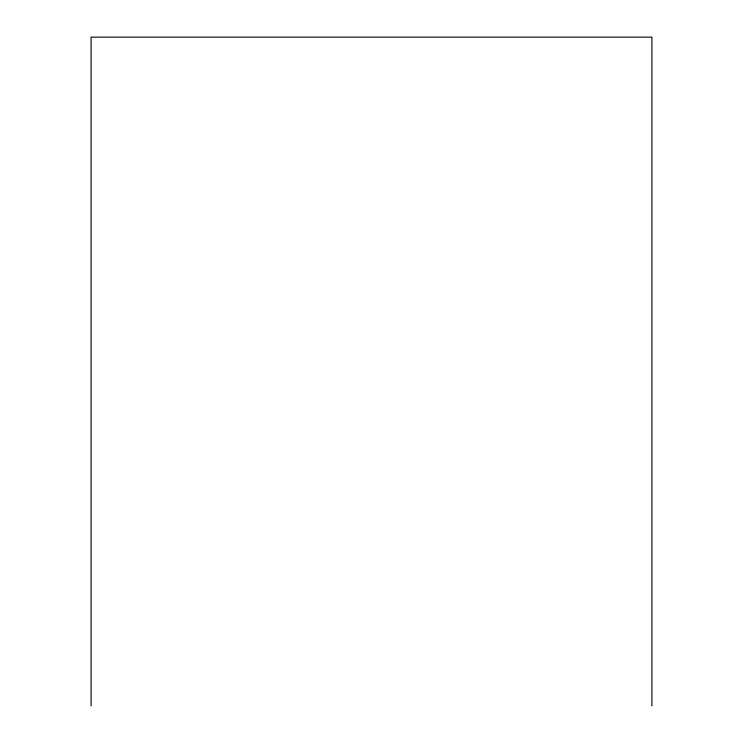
<?xml version="1.0" encoding="UTF-8"?>
<svg xmlns="http://www.w3.org/2000/svg" width="743" height="743" viewBox="0 0 743 743"><rect width="100%" height="100%" fill="white"/><g stroke="black" fill="none" stroke-linecap="round" stroke-linejoin="round"><path stroke-width="1.11" d="M651.908 705.85L651.908 37.15L91.092 37.15L91.092 705.85"/></g></svg>
